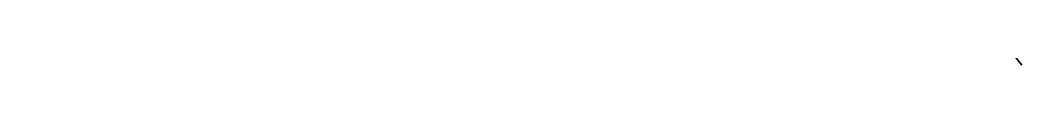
# Model space of a CAD drawing. Header units: millimetres. Extents: x 0 to 1845, y -1231 to 1016.
# Drawn here: x 78.1688 to 78.6403, y 419.675 to 419.675 of the extents above; entities that cross this region are included whole.
import ezdxf

# ---------------------------------------------------------------- set-up
doc = ezdxf.new("R2010")
doc.units = ezdxf.units.MM
doc.layers.add('Blocks', color=7, linetype='Continuous')
doc.layers.add('Blocks$Outline', color=7, linetype='Continuous', lineweight=35, true_color=0xff3f3f)

# ---------------------------------------------------------------- blocks, each defined once
blk = doc.blocks.new('Falcon Lounge Chair Front')
at = {"layer": 'Blocks$Outline'}
blk.add_open_spline([(75.32012, 426.38428), (75.38028, 426.17045), (75.44332, 425.9567), (75.50974, 425.74272), (75.57939, 425.51829), (75.65263, 425.29398), (75.73014, 425.06918), (75.79945, 424.86816), (75.87199, 424.66726), (75.94831, 424.46604), (75.96319, 424.42678), (75.97779, 424.38866), (75.99207, 424.35169), (76.093, 424.09032), (76.20017, 423.82895), (76.31508, 423.56588), (76.44464, 423.26926), (76.58315, 422.97256), (76.73257, 422.67442), (76.90735, 422.32569), (77.0953, 421.97858), (77.29776, 421.63384), (77.54175, 421.2184), (77.80561, 420.80859), (78.08919, 420.40846), (78.2654, 420.15983), (78.44918, 419.915), (78.64031, 419.67498)], degree=3, knots=[-9.243598, -9.243598, -9.243598, -9.243598, -8.451353, -8.451353, -8.451353, -7.62066, -7.62066, -7.62066, -6.877854, -6.877854, -6.877854, -6.737195, -6.737195, -6.737195, -5.774646, -5.774646, -5.774646, -4.689404, -4.689404, -4.689404, -3.419002, -3.419002, -3.419002, -1.886553, -1.886553, -1.886553, -0.933713, -0.933713, -0.933713, -0.933713], dxfattribs=at)

msp = doc.modelspace()

# ---------------------------------------------------------------- block references
at = {"layer": 'Blocks'}
msp.add_blockref('Falcon Lounge Chair Front', (0, 0), dxfattribs=at)

doc.saveas('drawing.dxf')
